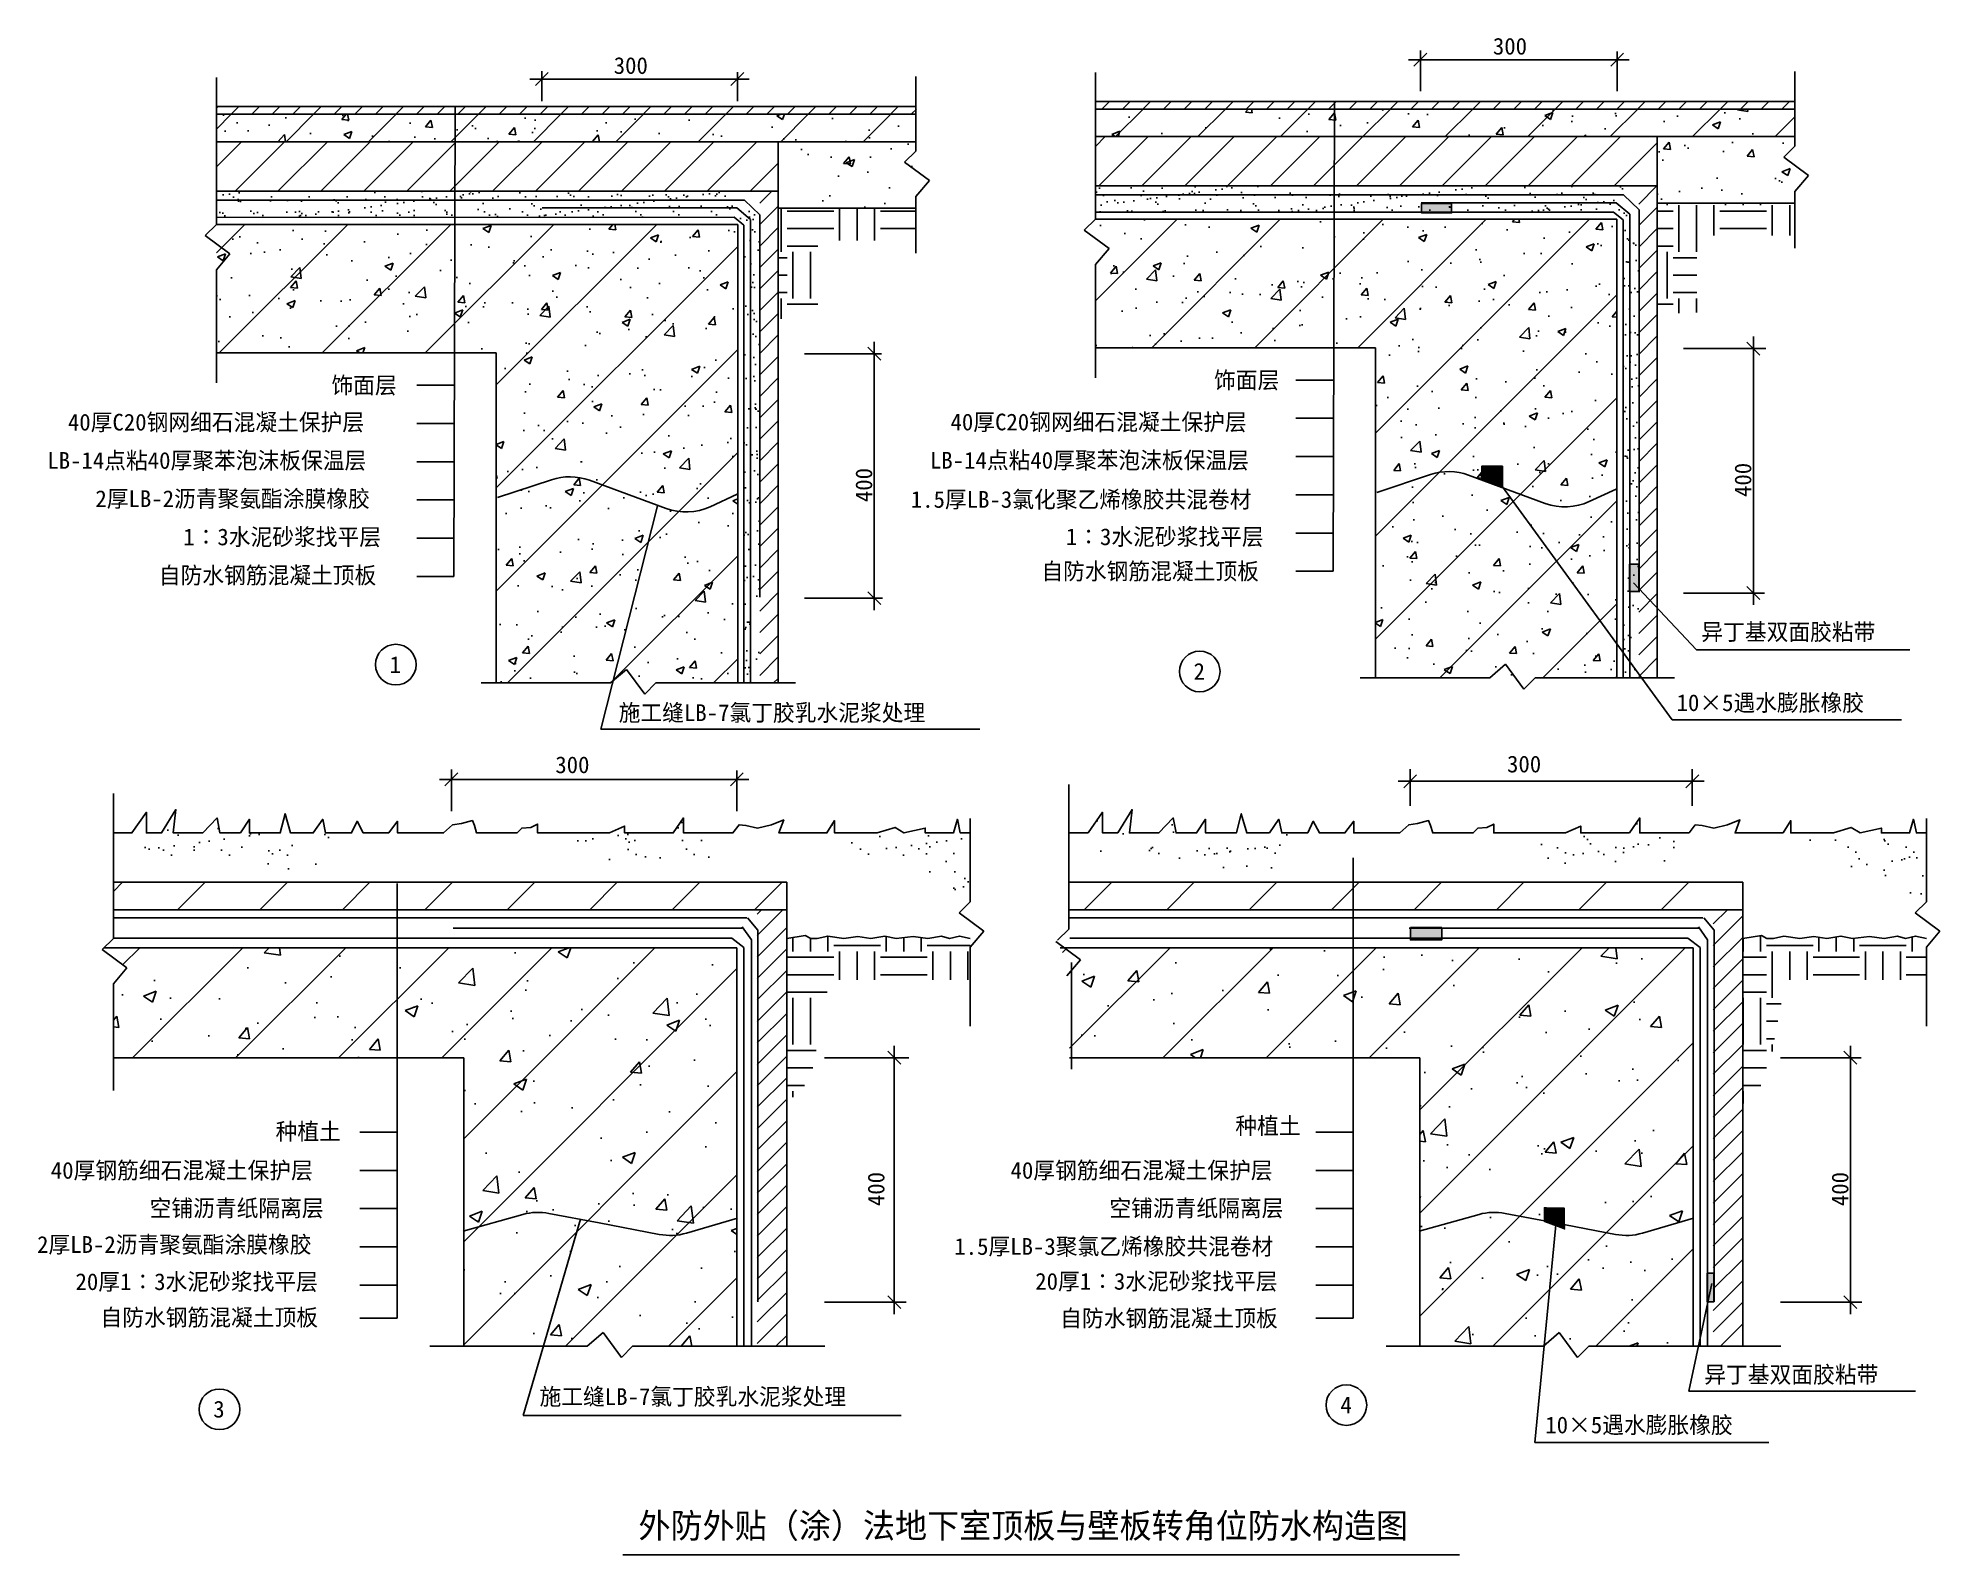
# Model space of a CAD drawing. Header units: metres. Extents: x 944 to 20835, y -33 to 15830.
import ezdxf

# ---------------------------------------------------------------- set-up
doc = ezdxf.new("R2010")
doc.units = ezdxf.units.M
for name, color, linetype in [('中型', 2, 'Continuous'), ('粗', 5, 'Continuous'), ('细', 1, 'Continuous'), ('较粗', 5, 'Continuous')]:
    doc.layers.add(name, color=color, linetype=linetype)

# ---------------------------------------------------------------- blocks, each defined once
blk = doc.blocks.new('_ARCHTICK')
at = {"color": 7}
blk.add_line((0.83, 0), (-0.83, 0), dxfattribs=at)
at = {"color": 0, "linetype": 'ByBlock'}
blk.add_lwpolyline([(-0.45, -0.45), (0.45, 0.45)], dxfattribs=at)

msp = doc.modelspace()

# ---------------------------------------------------------------- hatches: boundary and pattern name
at = {"layer": '细'}
h = msp.add_hatch(dxfattribs=at)
h.set_pattern_fill('ANSI31', scale=48)
h.paths.add_polyline_path([(12009.43, 15166.86), (12009.43, 15090.06), (19324.41, 15090.06), (19324.41, 15166.86)])
h = msp.add_hatch(dxfattribs=at)
h.set_pattern_fill('ANSI31', scale=192)
h.paths.add_polyline_path([(2809.44, 15034.16), (2809.44, 14746.16), (10124.41, 14746.16), (10124.41, 15034.16)])
h = msp.add_hatch(dxfattribs=at)
h.set_pattern_fill('AR-CONC', scale=4.8)
h.paths.add_polyline_path([(5737.21, 9086.39), (8262.01, 9086.39), (8262.01, 13882.16), (2809.44, 13882.16), (2809.44, 12538.16), (5737.21, 12538.16)])
h.paths.add_polyline_path([(10124.41, 14050.02), (10124.41, 14746.16), (8684.41, 14746.16), (8684.41, 14050.02)])
h.paths.add_polyline_path([(10124.41, 14746.16), (10124.41, 15034.16), (2809.44, 15034.16), (2809.44, 14746.16)])
h = msp.add_hatch(dxfattribs=at)
h.set_pattern_fill('ANSI31', scale=48)
h.paths.add_polyline_path([(2815.3, 15113.19), (2815.3, 15036.39), (10130.28, 15036.39), (10130.28, 15113.19)])
h = msp.add_hatch(dxfattribs=at)
h.set_pattern_fill('AR-CONC', scale=4.8)
h.paths.add_polyline_path([(14931.34, 9140.05), (17456.14, 9140.05), (17456.14, 13935.82), (12003.57, 13935.82), (12003.57, 12591.82), (14931.34, 12591.82)])
h.paths.add_polyline_path([(19318.54, 14103.68), (19318.54, 14799.82), (17878.54, 14799.82), (17878.54, 14103.68)])
h.paths.add_polyline_path([(19318.54, 14799.82), (19318.54, 15087.82), (12003.57, 15087.82), (12003.57, 14799.82)])
h = msp.add_hatch(dxfattribs=at)
h.set_pattern_fill('ANSI31', scale=192)
h.paths.add_polyline_path([(12003.57, 15087.82), (12003.57, 14799.82), (19318.54, 14799.82), (19318.54, 15087.82)])
h = msp.add_hatch(dxfattribs=at)
h.set_pattern_fill('ANSI31', scale=100)
h.paths.add_polyline_path([(5307.41, 14746.16), (5305.92, 14230.16), (8684.41, 14230.16), (8684.41, 14746.16)])
h.paths.add_polyline_path([(2809.44, 14746.16), (2809.44, 14230.16), (5305.92, 14230.16), (5307.41, 14746.16)])
h = msp.add_hatch(dxfattribs=at)
h.set_pattern_fill('ANSI31', scale=100)
h.paths.add_polyline_path([(2809.44, 14746.16), (2809.44, 14230.16), (5305.92, 14230.16), (5307.41, 14746.16)])
h.paths.add_polyline_path([(8684.41, 14746.16), (5307.41, 14746.16), (5305.92, 14230.16), (8684.41, 14230.16)])
h = msp.add_hatch(dxfattribs=at)
h.set_pattern_fill('ANSI31', scale=100)
h.paths.add_polyline_path([(12003.57, 14799.82), (12003.57, 14283.82), (14500.05, 14283.82), (14501.54, 14799.82)])
h.paths.add_polyline_path([(17878.54, 14799.82), (14501.54, 14799.82), (14500.05, 14283.82), (17878.54, 14283.82)])
h = msp.add_hatch(dxfattribs=at)
h.set_pattern_fill('ANSI31', scale=100)
h.paths.add_polyline_path([(14501.54, 14799.82), (14500.05, 14283.82), (17878.54, 14283.82), (17878.54, 14799.82)])
h.paths.add_polyline_path([(12003.57, 14799.82), (12003.57, 14283.82), (14500.05, 14283.82), (14501.54, 14799.82)])
h = msp.add_hatch(dxfattribs=at)
h.set_pattern_fill('AR-SAND', scale=5)
h.paths.add_polyline_path([(8332.53, 14136.05), (8348.41, 14120.77), (8348.41, 14230.16), (5305.92, 14230.16), (5305.65, 14136.05)])
h.paths.add_polyline_path([(5305.65, 14136.05), (5305.92, 14230.16), (2809.44, 14230.16), (2809.44, 14136.05)])
h.paths.add_polyline_path([(2809.44, 14136.05), (2809.44, 13954.36), (5305.13, 13955.05), (5305.65, 14136.05)])
h = msp.add_hatch(dxfattribs=at)
h.set_pattern_fill('AR-SAND', scale=5)
h.paths.add_polyline_path([(8332.53, 14136.05), (5305.65, 14136.05), (5305.13, 13955.05), (8226.09, 13955.85), (8326.96, 13875.23), (8326.96, 9086.39), (8491.43, 9086.39), (8491.43, 13983.22)])
h = msp.add_hatch(dxfattribs=at)
h.set_pattern_fill('ANSI31', scale=50)
h.paths.add_polyline_path([(8684.41, 14050.02), (8684.41, 14230.16), (8491.43, 14230.16), (8491.43, 9086.39), (8684.41, 9086.39)])
h = msp.add_hatch(dxfattribs=at)
h.set_pattern_fill('AR-SAND', scale=5)
h.paths.add_polyline_path([(17526.66, 14189.71), (17542.54, 14174.43), (17542.54, 14283.82), (14500.05, 14283.82), (14499.78, 14189.71)])
h.paths.add_polyline_path([(14499.78, 14189.71), (14500.05, 14283.82), (12003.57, 14283.82), (12003.57, 14189.71)])
h.paths.add_polyline_path([(12003.57, 14189.71), (12003.57, 14008.03), (14499.26, 14008.71), (14499.78, 14189.71)])
h = msp.add_hatch(dxfattribs=at)
h.set_pattern_fill('AR-SAND', scale=5)
h.paths.add_polyline_path([(17526.66, 14189.71), (14499.78, 14189.71), (14499.26, 14008.71), (17420.22, 14009.51), (17521.09, 13928.9), (17521.09, 9140.05), (17685.55, 9140.05), (17685.55, 14036.89)])
h = msp.add_hatch(dxfattribs=at)
h.set_pattern_fill('ANSI31', scale=50)
h.paths.add_polyline_path([(17878.54, 14103.68), (17878.54, 14283.82), (17685.55, 14283.82), (17685.55, 9140.05), (17878.54, 9140.05)])
h = msp.add_hatch(dxfattribs=at)
h.set_pattern_fill('EARTH', scale=76.8)
h.paths.add_polyline_path([(8684.41, 12892.4), (9098.18, 12907.93), (9098.18, 13712.63), (10124.41, 13712.63), (10124.41, 14050.02), (8684.41, 14050.02)])
h = msp.add_hatch(dxfattribs=at)
h.set_pattern_fill('ANSI31', scale=240)
h.paths.add_polyline_path([(14931.34, 9140.05), (17456.14, 9140.05), (17456.14, 13935.82), (12003.57, 13935.82), (12003.57, 12591.82), (14931.34, 12591.82)])
h = msp.add_hatch(dxfattribs=at)
h.set_pattern_fill('SOLID')
h.paths.add_polyline_path([(15413.25, 14101.82), (15413.25, 14008.96), (15727.88, 14009.05), (15727.88, 14101.82)])
h.paths.add_polyline_path([(17687.18, 10329.95), (17590.54, 10329.95), (17590.54, 10044.2), (17687.18, 10044.2)])
h = msp.add_hatch(dxfattribs=at)
h.set_pattern_fill('EARTH', scale=76.8)
h.paths.add_polyline_path([(17878.54, 12946.06), (18292.31, 12961.6), (18292.31, 13766.3), (19318.54, 13766.3), (19318.54, 14103.68), (17878.54, 14103.68)])
h = msp.add_hatch(dxfattribs=at)
h.set_pattern_fill('ANSI31', scale=240)
h.paths.add_polyline_path([(5737.21, 9086.39), (8262.01, 9086.39), (8262.01, 13882.16), (2809.44, 13882.16), (2809.44, 12538.16), (5737.21, 12538.16)])
h = msp.add_hatch(dxfattribs=at)
h.set_pattern_fill('SOLID')
h.paths.add_polyline_path([(16258.74, 11353.92), (16044.69, 11353.92), (16044.69, 11207.84), (16258.74, 11129.22)])
h = msp.add_hatch(dxfattribs=at)
h.set_pattern_fill('AR-SAND', scale=7.68)
h.paths.add_polyline_path([(4077.12, 7517.92), (3951.44, 7517.92), (3922.74, 7660.93), (3822.27, 7517.92), (3585.44, 7517.92), (3528.03, 7718.27), (3477.8, 7517.92), (3154.86, 7517.92), (3154.86, 7660.93), (3061.56, 7517.92), (2846.27, 7517.92), (2817.56, 7675.27), (2666.86, 7517.92), (2358.27, 7517.92), (2386.98, 7761.28), (2236.27, 7517.92), (2078.43, 7517.92), (2078.43, 7734.13), (1926.91, 7517.92), (1900.23, 7517.92), (2171.68, 7187.85), (2623.8, 7266.7), (3312.74, 7130.51), (3980.15, 7130.51)])
h.paths.add_polyline_path([(8172.85, 7517.92), (7695.34, 7517.92), (7695.34, 7675.27), (7587.69, 7517.92), (7078.16, 7517.92), (7078.16, 7589.25), (6920.28, 7517.92), (6507.57, 7517.92), (6649, 7252.36), (7302.05, 7109), (7969.46, 7137.67)])
h.paths.add_polyline_path([(10693.74, 7517.92), (10588.86, 7517.92), (10560.16, 7660.93), (10517.1, 7517.92), (10222.87, 7517.92), (10222.87, 7567.75), (10000.4, 7517.92), (9907.1, 7574.92), (9720.51, 7517.92), (9274.16, 7517.92), (9274.16, 7646.59), (9195.21, 7517.92), (9166.14, 7517.92), (10693.74, 6779.26)])
h = msp.add_hatch(dxfattribs=at)
h.set_pattern_fill('AR-SAND', scale=7.68)
h.paths.add_polyline_path([(14077.12, 7517.92), (13951.44, 7517.92), (13922.74, 7660.93), (13822.27, 7517.92), (13585.44, 7517.92), (13528.03, 7718.27), (13477.8, 7517.92), (13154.86, 7517.92), (13154.86, 7660.93), (13061.56, 7517.92), (12846.27, 7517.92), (12817.56, 7675.27), (12666.86, 7517.92), (12358.27, 7517.92), (12386.98, 7761.28), (12236.27, 7517.92), (12078.43, 7517.92), (12078.43, 7734.13), (11926.91, 7517.92), (11900.23, 7517.92), (12171.68, 7187.85), (12623.8, 7266.7), (13312.74, 7130.51), (13980.15, 7130.51)])
h.paths.add_polyline_path([(18172.85, 7517.92), (17695.34, 7517.92), (17695.34, 7675.27), (17587.69, 7517.92), (17078.16, 7517.92), (17078.16, 7589.25), (16920.28, 7517.92), (16507.57, 7517.92), (16649, 7252.36), (17302.05, 7109), (17969.46, 7137.67)])
h.paths.add_polyline_path([(20693.74, 7517.92), (20588.86, 7517.92), (20560.16, 7660.93), (20517.1, 7517.92), (20222.87, 7517.92), (20222.87, 7567.75), (20000.4, 7517.92), (19907.1, 7574.92), (19720.51, 7517.92), (19274.16, 7517.92), (19274.16, 7646.59), (19195.21, 7517.92), (19166.14, 7517.92), (20693.74, 6779.26)])
h = msp.add_hatch(dxfattribs=at)
h.set_pattern_fill('ANSI31', scale=192)
h.paths.add_polyline_path([(8773.74, 6713.92), (8773.74, 7001.92), (1732.09, 7001.92), (1732.09, 6713.92)])
h = msp.add_hatch(dxfattribs=at)
h.set_pattern_fill('ANSI31', scale=192)
h.paths.add_polyline_path([(18773.74, 6713.92), (18773.74, 7001.92), (11732.09, 7001.92), (11732.09, 6713.92)])
h = msp.add_hatch(dxfattribs=at)
h.set_pattern_fill('ANSI31', scale=50)
h.paths.add_polyline_path([(8773.74, 6713.92), (8465.02, 6713.92), (8465.02, 2150.18), (8773.74, 2150.18)])
h = msp.add_hatch(dxfattribs=at)
h.set_pattern_fill('ANSI31', scale=50)
h.paths.add_polyline_path([(8773.74, 6713.92), (8465.02, 6713.92), (8465.02, 2150.18), (8773.74, 2150.18)])
h = msp.add_hatch(dxfattribs=at)
h.set_pattern_fill('ANSI31', scale=50)
h.paths.add_polyline_path([(18773.74, 6713.92), (18465.02, 6713.92), (18465.02, 2150.18), (18773.74, 2150.18)])
h = msp.add_hatch(dxfattribs=at)
h.set_pattern_fill('ANSI31', scale=50)
h.paths.add_polyline_path([(18773.74, 6713.92), (18465.02, 6713.92), (18465.02, 2150.18), (18773.74, 2150.18)])
h = msp.add_hatch(dxfattribs=at)
h.set_pattern_fill('EARTH', scale=76.8)
h.paths.add_polyline_path([(8773.74, 4685.62), (9026.96, 4945.06), (9221.78, 5982.86), (10693.74, 5982.86), (10693.74, 6415.27), (10579.81, 6438.24), (10475.15, 6415.27), (10391.43, 6438.24), (10250.15, 6415.27), (10098.41, 6433.01), (9920.5, 6415.27), (9800.15, 6438.24), (9653.63, 6415.27), (9517.59, 6433.01), (9371.07, 6415.27), (9203.63, 6438.24), (9093.74, 6415.27), (9025.72, 6415.27), (8968.16, 6443.46), (8773.74, 6415.27)])
h = msp.add_hatch(dxfattribs=at)
h.set_pattern_fill('SOLID')
h.paths.add_polyline_path([(15625.43, 6418.61), (15625.43, 6523), (15296.5, 6523), (15296.5, 6418.61)])
h.paths.add_polyline_path([(18471.42, 2914.6), (18405.75, 2914.6), (18405.75, 2614.56), (18471.42, 2614.56)])
h = msp.add_hatch(dxfattribs=at)
h.set_pattern_fill('EARTH', scale=76.8)
h.paths.add_polyline_path([(18773.74, 4685.62), (19026.96, 4945.06), (19221.78, 5982.86), (20693.74, 5982.86), (20693.74, 6415.27), (20579.81, 6438.24), (20475.15, 6415.27), (20391.43, 6438.24), (20250.15, 6415.27), (20098.41, 6433.01), (19920.5, 6415.27), (19800.15, 6438.24), (19653.63, 6415.27), (19517.59, 6433.01), (19371.07, 6415.27), (19203.63, 6438.24), (19093.74, 6415.27), (19025.72, 6415.27), (18968.16, 6443.46), (18773.74, 6415.27)])
h = msp.add_hatch(dxfattribs=at)
h.set_pattern_fill('ANSI31', scale=240)
h.paths.add_polyline_path([(4698.63, 5165.92), (4698.63, 6317.92), (1632.76, 6317.92), (1614.55, 6300.07), (1873.75, 6108.07), (1732.09, 5941.23), (1732.09, 5165.92)])
h.paths.add_polyline_path([(4698.63, 6317.92), (4698.63, 5165.92), (5396.89, 5165.92), (5396.89, 3355.64), (6015.82, 3527.96, -0.11), (6287.89, 3539.56), (6811.7, 3440.83), (7441.39, 3319.07, 0.12), (7725.59, 3332.84), (8254.22, 3489.31), (8254.22, 6317.92)])
h.paths.add_polyline_path([(6811.7, 3440.83), (6287.89, 3539.56, 0.11), (6015.82, 3527.96), (5396.89, 3355.64), (5396.89, 2150.18), (6687.49, 2150.18), (6854.33, 2291.84), (7046.33, 2032.64), (7161.53, 2150.18), (8254.22, 2150.18), (8254.22, 3489.31), (7725.59, 3332.84, -0.12), (7441.39, 3319.07)])
h = msp.add_hatch(dxfattribs=at)
h.set_pattern_fill('AR-CONC', scale=7.5)
h.paths.add_polyline_path([(1632.76, 6317.92), (1614.55, 6300.07), (1873.75, 6108.07), (1732.09, 5941.23), (1732.09, 5165.92), (4698.63, 5165.92), (4698.63, 6317.92)])
h.paths.add_polyline_path([(5396.89, 5165.92), (5396.89, 3355.64), (6015.82, 3527.96, -0.11), (6287.89, 3539.56), (6811.7, 3440.83), (7441.39, 3319.07, 0.12), (7725.59, 3332.84), (8254.22, 3489.31), (8254.22, 6317.92), (4698.63, 6317.92), (4698.63, 5165.92)])
h.paths.add_polyline_path([(6687.49, 2150.18), (6854.33, 2291.84), (7046.33, 2032.64), (7161.53, 2150.18), (8254.22, 2150.18), (8254.22, 3489.31), (7725.59, 3332.84, -0.12), (7441.39, 3319.07), (6811.7, 3440.83), (6287.89, 3539.56, 0.11), (6015.82, 3527.96), (5396.89, 3355.64), (5396.89, 2150.18)])
h = msp.add_hatch(dxfattribs=at)
h.set_pattern_fill('AR-CONC', scale=7.5)
h.paths.add_polyline_path([(11632.76, 6317.92), (11614.55, 6300.07), (11873.75, 6108.07), (11732.09, 5941.23), (11732.09, 5165.92), (14698.63, 5165.92), (14698.63, 6317.92)])
h.paths.add_polyline_path([(15396.89, 5165.92), (15396.89, 3355.64), (16015.82, 3527.96, -0.11), (16287.89, 3539.56), (16811.7, 3440.83), (17441.39, 3319.07, 0.12), (17725.59, 3332.84), (18254.22, 3489.31), (18254.22, 6317.92), (14698.63, 6317.92), (14698.63, 5165.92)])
h.paths.add_polyline_path([(16687.49, 2150.18), (16854.33, 2291.84), (17046.33, 2032.64), (17161.53, 2150.18), (18254.22, 2150.18), (18254.22, 3489.31), (17725.59, 3332.84, -0.12), (17441.39, 3319.07), (16811.7, 3440.83), (16287.89, 3539.56, 0.11), (16015.82, 3527.96), (15396.89, 3355.64), (15396.89, 2150.18)])
h = msp.add_hatch(dxfattribs=at)
h.set_pattern_fill('ANSI31', scale=240)
h.paths.add_polyline_path([(14698.63, 5165.92), (14698.63, 6317.92), (11632.76, 6317.92), (11614.55, 6300.07), (11873.75, 6108.07), (11732.09, 5941.23), (11732.09, 5165.92)])
h.paths.add_polyline_path([(14698.63, 6317.92), (14698.63, 5165.92), (15396.89, 5165.92), (15396.89, 3355.64), (16015.82, 3527.96, -0.11), (16287.89, 3539.56), (16811.7, 3440.83), (17441.39, 3319.07, 0.12), (17725.59, 3332.84), (18254.22, 3489.31), (18254.22, 6317.92)])
h.paths.add_polyline_path([(16811.7, 3440.83), (16287.89, 3539.56, 0.11), (16015.82, 3527.96), (15396.89, 3355.64), (15396.89, 2150.18), (16687.49, 2150.18), (16854.33, 2291.84), (17046.33, 2032.64), (17161.53, 2150.18), (18254.22, 2150.18), (18254.22, 3489.31), (17725.59, 3332.84, -0.12), (17441.39, 3319.07)])
h = msp.add_hatch(dxfattribs=at)
h.set_pattern_fill('SOLID')
h.paths.add_polyline_path([(16909.77, 3598.65), (16695.72, 3598.65), (16695.72, 3452.57), (16909.77, 3373.95)])

# ---------------------------------------------------------------- linework, layer by layer
msp.add_line((7060.36, -32.85), (15811.48, -32.85))
at = {"layer": '中型'}
for p, q in [((2809.44, 15034.16), (10124.41, 15034.16)), ((12003.57, 15087.82), (19318.54, 15087.82)), ((2809.44, 14746.16), (10124.41, 14746.16)), ((8684.41, 14050.02), (8684.41, 14746.16)), ((12003.57, 14799.82), (19318.54, 14799.82)), ((17878.54, 14103.68), (17878.54, 14799.82)), ((2809.44, 14230.16), (8684.41, 14230.16)), ((12003.57, 14283.82), (17878.54, 14283.82)), ((6215.72, 14053.8), (8253.37, 14053.8)), ((8396.41, 13934.03), (8253.37, 14053.8)), ((8396.41, 13934.03), (8396.41, 9086.39)), ((8684.41, 14050.02), (10124.41, 14050.02)), ((15409.85, 14107.47), (17447.5, 14107.47)), ((17590.54, 13987.69), (17447.5, 14107.47)), ((17590.54, 13987.69), (17590.54, 9140.05)), ((17878.54, 14103.68), (19318.54, 14103.68)), ((16044.69, 11353.92), (16258.74, 11353.92)), ((16044.69, 11207.84), (16044.69, 11353.92)), ((16258.74, 11353.92), (16258.74, 11129.22)), ((1732.09, 7001.92), (8773.74, 7001.92)), ((8773.74, 7001.92), (8773.74, 6713.92)), ((11732.09, 7001.92), (18773.74, 7001.92)), ((18773.74, 7001.92), (18773.74, 6713.92)), ((1732.09, 6713.92), (8773.74, 6713.92)), ((11732.09, 6713.92), (18773.74, 6713.92)), ((5285.2, 6523), (8309.75, 6523)), ((8405.75, 6398.56), (8309.75, 6535.68)), ((8405.75, 6398.56), (8405.75, 2150.18)), ((15285.2, 6523), (18309.75, 6523)), ((18405.75, 6398.56), (18309.75, 6535.68)), ((18405.75, 6398.56), (18405.75, 2150.18))]:
    msp.add_line(p, q, dxfattribs=at)
at = {"layer": '粗'}
for p, q in [((5750.37, 11024.35), (6313.51, 11211.88)), ((6709.94, 11205.82), (7513.58, 10910.66)), ((14944.5, 11078.01), (15507.64, 11265.54)), ((15904.07, 11259.49), (16707.71, 10964.32)), ((7972.91, 10929.57), (8255.44, 11060.62)), ((17167.04, 10983.23), (17449.57, 11114.28)), ((1632.76, 6317.92), (8254.22, 6317.92)), ((8254.22, 6317.92), (8254.22, 2150.18)), ((11632.76, 6317.92), (18254.22, 6317.92)), ((18254.22, 6317.92), (18254.22, 2150.18)), ((1732.09, 5165.92), (5396.89, 5165.92)), ((5396.89, 5165.92), (5396.89, 2150.18)), ((11732.09, 5165.92), (15396.89, 5165.92)), ((15396.89, 5165.92), (15396.89, 2150.18)), ((5389.5, 3353.59), (6015.82, 3527.96)), ((6287.89, 3539.56), (6811.7, 3440.83)), ((6811.7, 3440.83), (7441.39, 3319.07)), ((7725.59, 3332.84), (8258.84, 3490.68)), ((15389.5, 3353.59), (16015.82, 3527.96)), ((16287.89, 3539.56), (16811.7, 3440.83)), ((16811.7, 3440.83), (17441.39, 3319.07)), ((17725.59, 3332.84), (18258.84, 3490.68))]:
    msp.add_line(p, q, dxfattribs=at)
for centre, start, end in [((6503.08, 10642.61), 69.83, 108.42), ((15697.21, 10696.28), 69.83, 108.42), ((16914.57, 11527.53), 249.83, 294.88), ((7720.44, 11473.87), 249.83, 294.88), ((6176.75, 2949.95), 79.33, 105.56), ((16176.75, 2949.95), 79.33, 105.56), ((7555.29, 3908.16), 259.06, 286.49), ((17555.29, 3908.16), 259.06, 286.49)]:
    msp.add_arc(centre, 600, start, end, dxfattribs=at)
at = {"layer": '细'}
for p, q in [((15402.07, 15276.49), (15402.07, 15698.68)), ((15404.57, 15603.89), (17457.05, 15603.89)), ((17459.55, 15276.49), (17459.55, 15690.81)), ((2809.44, 15416.2), (2809.44, 13882.16)), ((6213.62, 15170.42), (6213.62, 15485.72)), ((6213.63, 15401.74), (8255.9, 15401.74)), ((8258.4, 15170.42), (8258.4, 15471.94)), ((10124.41, 15428.2), (10124.41, 14646.29)), ((12003.57, 15469.86), (12003.57, 13935.82)), ((19318.54, 15481.86), (19318.54, 14699.95)), ((12009.43, 15166.86), (19324.41, 15166.86)), ((14502.6, 15166.86), (14488.44, 10253.78)), ((2815.3, 15113.19), (10130.28, 15113.19)), ((5308.47, 15113.19), (5294.31, 10200.11)), ((10006.87, 14531.09), (10124.41, 14646.29)), ((10266.07, 14339.09), (10006.87, 14531.09)), ((19201, 14584.75), (19318.54, 14699.95)), ((19460.2, 14392.75), (19201, 14584.75)), ((10124.41, 14172.25), (10266.07, 14339.09)), ((19318.54, 14225.91), (19460.2, 14392.75)), ((2809.44, 14136.05), (8332.53, 14136.05)), ((8494.72, 13980.05), (8332.53, 14136.05)), ((10124.41, 14172.25), (10124.41, 13580.2)), ((12003.57, 14189.71), (17526.66, 14189.71)), ((17688.85, 14033.71), (17526.66, 14189.71)), ((19318.54, 14225.91), (19318.54, 13633.86)), ((2809.44, 13954.36), (8226.09, 13955.85)), ((8226.09, 13955.85), (8326.96, 13875.23)), ((8494.72, 13980.05), (8494.44, 9981.67)), ((8684.41, 14050.02), (8684.41, 9086.39)), ((11886.02, 13820.62), (12003.57, 13935.82)), ((12003.57, 14008.03), (17420.22, 14009.51)), ((17420.22, 14009.51), (17521.09, 13928.9)), ((17521.09, 13928.9), (17521.09, 9140.05)), ((17688.85, 14033.71), (17688.57, 10035.33)), ((17878.54, 14103.68), (17878.54, 9140.05)), ((2691.89, 13766.96), (2809.44, 13882.16)), ((2951.09, 13574.96), (2691.89, 13766.96)), ((8326.96, 13875.23), (8326.96, 9086.39)), ((12145.22, 13628.62), (11886.02, 13820.62)), ((2809.44, 13408.12), (2951.09, 13574.96)), ((12003.57, 13461.78), (12145.22, 13628.62)), ((2809.44, 13408.12), (2809.44, 12224.2)), ((12003.57, 13461.78), (12003.57, 12277.86)), ((18153.07, 12583.21), (19013.88, 12583.21)), ((18883.63, 12583.21), (18883.63, 10026.19)), ((8958.94, 12529.54), (9764.55, 12529.54)), ((9689.5, 12529.54), (9689.5, 9972.53)), ((5294.31, 12200.11), (4904.31, 12200.11)), ((14488.44, 12253.78), (14098.44, 12253.78)), ((5294.31, 11800.11), (4904.31, 11800.11)), ((14488.44, 11853.78), (14098.44, 11853.78)), ((5294.31, 11400.11), (4904.31, 11400.11)), ((14488.44, 11453.78), (14098.44, 11453.78)), ((16166.86, 11264.44), (18033.59, 8701.04)), ((5294.31, 11000.11), (4904.31, 11000.11)), ((14488.44, 11053.78), (14098.44, 11053.78)), ((7423.61, 10939.96), (6830.15, 8603.75)), ((5294.31, 10600.11), (4904.31, 10600.11)), ((14488.44, 10653.78), (14098.44, 10653.78)), ((5294.31, 10200.11), (4904.31, 10200.11)), ((14488.44, 10253.78), (14098.44, 10253.78)), ((8958.94, 9972.53), (9777.16, 9972.53)), ((18288.58, 9432.33), (17629.84, 10134.62)), ((18153.07, 10026.19), (19001.49, 10026.19)), ((18288.58, 9432.33), (20519.42, 9432.33)), ((6932.07, 9086.39), (7098.91, 9228.05)), ((7098.91, 9228.05), (7290.91, 8968.85)), ((16126.2, 9140.05), (16293.04, 9281.71)), ((16293.04, 9281.71), (16485.04, 9022.51)), ((5577.72, 9086.39), (6932.07, 9086.39)), ((7290.91, 8968.85), (7406.11, 9086.39)), ((7406.11, 9086.39), (8865.72, 9086.39)), ((14771.85, 9140.05), (16126.2, 9140.05)), ((16485.04, 9022.51), (16600.24, 9140.05)), ((16600.24, 9140.05), (18059.85, 9140.05)), ((6830.15, 8603.75), (10793.96, 8603.75)), ((18033.59, 8701.04), (20434.15, 8701.04)), ((5266.9, 7745.24), (5266.9, 8182.19)), ((8252.15, 7745.24), (8252.15, 8172.18)), ((15294.51, 7801.94), (15294.51, 8184.43)), ((18245.09, 7801.94), (18245.09, 8184.43)), ((5269.4, 8078.07), (8249.65, 8078.07)), ((11725.21, 8025.62), (11725.21, 6512.17)), ((15297.01, 8057.66), (18242.59, 8057.66)), ((1732.09, 7928.72), (1732.09, 6415.27)), ((10693.74, 7669.65), (10693.74, 6796.84)), ((20693.74, 7669.65), (20693.74, 6796.84)), ((14698.63, 2445.09), (14698.63, 7258.75)), ((4698.63, 6989.18), (4698.63, 2445.09)), ((10576.2, 6681.64), (10693.74, 6796.84)), ((20576.2, 6681.64), (20693.74, 6796.84)), ((1732.09, 6631.37), (8355.92, 6631.37)), ((8365.73, 6631.37), (8473.57, 6501.65)), ((8773.74, 6713.92), (8773.74, 2150.18)), ((10835.4, 6489.64), (10576.2, 6681.64)), ((11732.09, 6631.37), (18355.92, 6631.37)), ((18365.73, 6631.37), (18473.57, 6501.65)), ((18773.74, 6713.92), (18773.74, 2150.18)), ((20835.4, 6489.64), (20576.2, 6681.64)), ((1614.55, 6300.07), (1732.09, 6415.27)), ((1733.52, 6418.61), (8198.85, 6418.61)), ((8198.85, 6418.61), (8326.3, 6320.23)), ((8472.31, 6501.65), (8472.31, 2612.5)), ((10693.74, 6322.8), (10835.4, 6489.64)), ((11846.36, 6190.15), (11587.16, 6382.15)), ((11607.67, 6396.97), (11725.21, 6512.17)), ((11733.52, 6418.61), (18198.85, 6418.61)), ((18198.85, 6418.61), (18326.3, 6320.23)), ((18472.31, 6501.65), (18472.31, 2612.5)), ((20693.74, 6322.8), (20835.4, 6489.64)), ((1873.75, 6108.07), (1614.55, 6300.07)), ((8326.3, 6320.23), (8326.3, 2150.18)), ((10693.74, 6322.8), (10693.74, 5497.65)), ((11704.7, 6023.31), (11846.36, 6190.15)), ((18326.3, 6320.23), (18326.3, 2150.18)), ((20693.74, 6322.8), (20693.74, 5497.65)), ((1732.09, 5941.23), (1873.75, 6108.07)), ((11752.6, 6161.26), (11752.6, 5045.68)), ((1732.09, 5941.23), (1732.09, 4825.65)), ((9168.29, 5167.34), (10051.7, 5167.34)), ((9898.85, 5167.34), (9898.85, 2610.32)), ((19168.29, 5167.34), (20012.87, 5167.34)), ((19898.85, 5167.34), (19898.85, 2610.32)), ((4698.63, 4389.18), (4308.63, 4389.18)), ((14698.63, 4389.18), (14308.63, 4389.18)), ((4698.63, 3989.18), (4308.63, 3989.18)), ((14698.63, 3989.18), (14308.63, 3989.18)), ((4698.63, 3589.18), (4308.63, 3589.18)), ((14698.63, 3589.18), (14308.63, 3589.18)), ((6617.74, 3477.39), (6017.52, 1423.97)), ((16825.39, 3489.62), (16599.2, 1142.56)), ((4698.63, 3189.18), (4308.63, 3189.18)), ((14698.63, 3189.18), (14308.63, 3189.18)), ((4698.63, 2789.18), (4308.63, 2789.18)), ((14698.63, 2789.18), (14308.63, 2789.18)), ((18449.51, 2806.8), (18209.44, 1678.51)), ((9168.29, 2610.32), (10022.51, 2610.32)), ((19168.29, 2610.32), (20019.15, 2610.32)), ((4698.63, 2445.09), (4308.63, 2445.09)), ((14698.63, 2445.09), (14308.63, 2445.09)), ((6687.49, 2150.18), (6854.33, 2291.84)), ((6854.33, 2291.84), (7046.33, 2032.64)), ((16687.49, 2150.18), (16854.33, 2291.84)), ((16854.33, 2291.84), (17046.33, 2032.64)), ((5043.49, 2150.18), (6687.49, 2150.18)), ((7046.33, 2032.64), (7161.53, 2150.18)), ((7161.53, 2150.18), (9171.49, 2150.18)), ((15043.49, 2150.18), (16687.49, 2150.18)), ((17046.33, 2032.64), (17161.53, 2150.18)), ((17161.53, 2150.18), (19171.49, 2150.18)), ((18209.44, 1678.51), (20578.83, 1678.51)), ((6017.52, 1423.97), (9972.56, 1423.97)), ((16599.2, 1142.56), (19046.87, 1142.56))]:
    msp.add_line(p, q, dxfattribs=at)
for points in [[(15413.25, 14101.82), (15727.88, 14101.82), (15727.88, 14001.81), (15413.25, 14001.81)], [(17587.07, 10329.95), (17687.18, 10329.95), (17687.18, 10044.2), (17587.07, 10044.2)], [(15296.5, 6527.86), (15625.43, 6527.86), (15625.43, 6399.27), (15296.5, 6399.27)], [(18399.91, 2914.6), (18471.42, 2914.6), (18471.42, 2614.56), (18399.91, 2614.56)]]:
    msp.add_lwpolyline(points, close=True, dxfattribs=at)
for points in [[(1732.09, 7517.92), (1926.91, 7517.92), (2078.43, 7734.13), (2078.43, 7517.92), (2236.27, 7517.92), (2386.98, 7761.28), (2358.27, 7517.92), (2666.86, 7517.92), (2817.56, 7675.27), (2846.27, 7517.92), (3061.56, 7517.92), (3154.86, 7660.93), (3154.86, 7517.92), (3477.8, 7517.92), (3528.03, 7718.27), (3585.44, 7517.92), (3822.27, 7517.92), (3922.74, 7660.93), (3951.44, 7517.92), (4224.15, 7517.92), (4281.56, 7639.43), (4346.15, 7517.92), (4611.67, 7517.92), (4704.97, 7639.43), (4704.97, 7517.92), (5185.79, 7517.92), (5279.08, 7603.59), (5372.38, 7617.92), (5487.2, 7646.59), (5508.73, 7596.42), (5530.26, 7517.92), (5953.67, 7517.92), (6003.9, 7567.75), (6097.2, 7574.91), (6168.96, 7610.75), (6168.96, 7517.92), (6920.28, 7517.92), (7078.16, 7589.25), (7078.16, 7517.92), (7587.69, 7517.92), (7695.34, 7675.27), (7695.34, 7517.92), (8212.04, 7517.92), (8276.63, 7603.59), (8348.39, 7596.42), (8470.39, 7567.75), (8613.92, 7603.59), (8743.1, 7653.76), (8692.86, 7517.92), (9195.21, 7517.92), (9274.16, 7646.59), (9274.16, 7517.92), (9720.51, 7517.92), (9907.1, 7574.92), (10000.4, 7517.92), (10222.87, 7567.75), (10222.87, 7517.92), (10517.1, 7517.92), (10560.16, 7660.93), (10588.86, 7517.92), (10693.74, 7517.92)], [(11732.09, 7517.92), (11926.91, 7517.92), (12078.43, 7734.13), (12078.43, 7517.92), (12236.27, 7517.92), (12386.98, 7761.28), (12358.27, 7517.92), (12666.86, 7517.92), (12817.56, 7675.27), (12846.27, 7517.92), (13061.56, 7517.92), (13154.86, 7660.93), (13154.86, 7517.92), (13477.8, 7517.92), (13528.03, 7718.27), (13585.44, 7517.92), (13822.27, 7517.92), (13922.74, 7660.93), (13951.44, 7517.92), (14224.15, 7517.92), (14281.56, 7639.43), (14346.15, 7517.92), (14611.67, 7517.92), (14704.97, 7639.43), (14704.97, 7517.92), (15185.79, 7517.92), (15279.08, 7603.59), (15372.38, 7617.92), (15487.2, 7646.59), (15508.73, 7596.42), (15530.26, 7517.92), (15953.67, 7517.92), (16003.9, 7567.75), (16097.2, 7574.91), (16168.96, 7610.75), (16168.96, 7517.92), (16920.28, 7517.92), (17078.16, 7589.25), (17078.16, 7517.92), (17587.69, 7517.92), (17695.34, 7675.27), (17695.34, 7517.92), (18212.04, 7517.92), (18276.63, 7603.59), (18348.39, 7596.42), (18470.39, 7567.75), (18613.92, 7603.59), (18743.1, 7653.76), (18692.86, 7517.92), (19195.21, 7517.92), (19274.16, 7646.59), (19274.16, 7517.92), (19720.51, 7517.92), (19907.1, 7574.92), (20000.4, 7517.92), (20222.87, 7567.75), (20222.87, 7517.92), (20517.1, 7517.92), (20560.16, 7660.93), (20588.86, 7517.92), (20693.74, 7517.92)], [(8773.74, 6415.27), (8968.16, 6443.46), (9025.72, 6415.27), (9093.74, 6415.27), (9203.63, 6438.24), (9371.07, 6415.27), (9517.59, 6433.01), (9653.63, 6415.27), (9800.15, 6438.24), (9920.5, 6415.27), (10098.41, 6433.01), (10250.15, 6415.27), (10391.43, 6438.24), (10475.15, 6415.27), (10579.81, 6438.24), (10693.74, 6415.27)], [(18773.74, 6415.27), (18968.16, 6443.46), (19025.72, 6415.27), (19093.74, 6415.27), (19203.63, 6438.24), (19371.07, 6415.27), (19517.59, 6433.01), (19653.63, 6415.27), (19800.15, 6438.24), (19920.5, 6415.27), (20098.41, 6433.01), (20250.15, 6415.27), (20391.43, 6438.24), (20475.15, 6415.27), (20579.81, 6438.24), (20693.74, 6415.27)]]:
    msp.add_lwpolyline(points, dxfattribs=at)
for centre in [(4685.86, 9277.78), (13093.71, 9206.7), (2841.36, 1490.03), (14627.42, 1534.56)]:
    msp.add_circle(centre, 212.5, dxfattribs=at)
at = {"layer": '较粗'}
for p, q in [((12003.57, 13935.82), (17456.14, 13935.82)), ((17456.14, 13935.82), (17456.14, 9140.05)), ((2809.44, 13882.16), (8262.01, 13882.16)), ((8262.01, 13882.16), (8262.01, 9086.39)), ((2809.44, 12538.16), (5737.21, 12538.16)), ((5737.21, 12538.16), (5737.21, 9086.39)), ((12003.57, 12591.82), (14931.34, 12591.82)), ((14931.34, 12591.82), (14931.34, 9140.05))]:
    msp.add_line(p, q, dxfattribs=at)

# ---------------------------------------------------------------- block references
at = {"layer": '细', "xscale": 150, "yscale": 150, "zscale": 150}
for p in [(15402.07, 15603.89), (17459.57, 15603.87), (6213.62, 15401.74), (8258.4, 15401.74), (5266.9, 8078.07), (8252.15, 8078.07), (15294.51, 8057.66), (18245.09, 8057.66)]:
    msp.add_blockref('_ARCHTICK', p, dxfattribs=at)
for p, rotation in [((9689.5, 12529.54), 90), ((18883.63, 12583.21), 90), ((18883.63, 10026.19), 270), ((9689.5, 9972.53), 270), ((9898.85, 5167.34), 90), ((19898.85, 5167.34), 90), ((9898.85, 2610.32), 270), ((19898.85, 2610.32), 270)]:
    msp.add_blockref('_ARCHTICK', p, dxfattribs=dict(at, rotation=rotation))

# ---------------------------------------------------------------- texts
for s, p in [('300', (16159.79, 15657.55)), ('300', (6964.99, 15455.4)), ('异丁基双面胶粘带', (18339.94, 9532.84)), ('10×5遇水膨胀橡胶', (18080.88, 8792.02)), ('施工缝LB-7氯丁胶乳水泥浆处理', (7016.73, 8687.55)), ('300', (6354.12, 8142.99)), ('300', (16307.62, 8150.92)), ('种植土', (3429.04, 4309.19)), ('种植土', (13466.47, 4368.75)), ('异丁基双面胶粘带', (18370.96, 1766.45)), ('施工缝LB-7氯丁胶乳水泥浆处理', (6189.12, 1535.56)), ('10×5遇水膨胀橡胶', (16707.92, 1239.44))]:
    msp.add_text(s, height=175).set_placement(p)
for p in [(18862.19, 11030.85), (9668.06, 10977.19), (9796.21, 3614.98), (19877.41, 3614.98)]:
    msp.add_text('400', height=175, rotation=90).set_placement(p)
at = {"layer": '细'}
for s, height, p in [('饰面层', 175, (13243.7, 12165.93)), ('饰面层', 175, (4013, 12112.26)), ('40厚C20钢网细石混凝土保护层', 175, (1256.65, 11725.86)), ('40厚C20钢网细石混凝土保护层', 175, (10487.35, 11727.85)), ('LB-14点粘40厚聚苯泡沫板保温层', 175, (1041.4, 11325.86)), ('LB-14点粘40厚聚苯泡沫板保温层', 175, (10272.1, 11327.85)), ('2厚LB-2沥青聚氨酯涂膜橡胶', 175, (1543.94, 10925.86)), ('1.5厚LB-3氯化聚乙烯橡胶共混卷材', 175, (10071.87, 10918.16)), ('1∶3水泥砂浆找平层', 175, (2462.6, 10525.86)), ('1∶3水泥砂浆找平层', 175, (11693.3, 10527.85)), ('自防水钢筋混凝土顶板', 175, (11437.55, 10166.9)), ('自防水钢筋混凝土顶板', 175, (2206.85, 10124.64)), ('1', 175, (4621.26, 9190.47)), ('2', 175, (13029.11, 9119.39)), ('40厚钢筋细石混凝土保护层', 175, (1077.71, 3901.9)), ('40厚钢筋细石混凝土保护层', 175, (11115.13, 3901.9)), ('空铺沥青纸隔离层', 175, (2111.3, 3506.72)), ('空铺沥青纸隔离层', 175, (12148.73, 3506.72)), ('2厚LB-2沥青聚氨酯涂膜橡胶', 175, (934.25, 3126.33)), ('1.5厚LB-3聚氯乙烯橡胶共混卷材', 175, (10527.3, 3106.14)), ('20厚1∶3水泥砂浆找平层', 175, (1336.11, 2737.43)), ('20厚1∶3水泥砂浆找平层', 175, (11373.53, 2741.51)), ('自防水钢筋混凝土顶板', 175, (1597.15, 2364.08)), ('自防水钢筋混凝土顶板', 175, (11634.58, 2355.12)), ('4', 175, (14565.59, 1447.77)), ('3', 175, (2776.76, 1404.23)), ('外防外贴（涂）法地下室顶板与壁板转角位防水构造图', 258, (7223.85, 144.97))]:
    msp.add_text(s, height=height, dxfattribs=at).set_placement(p)

doc.saveas('drawing.dxf')
